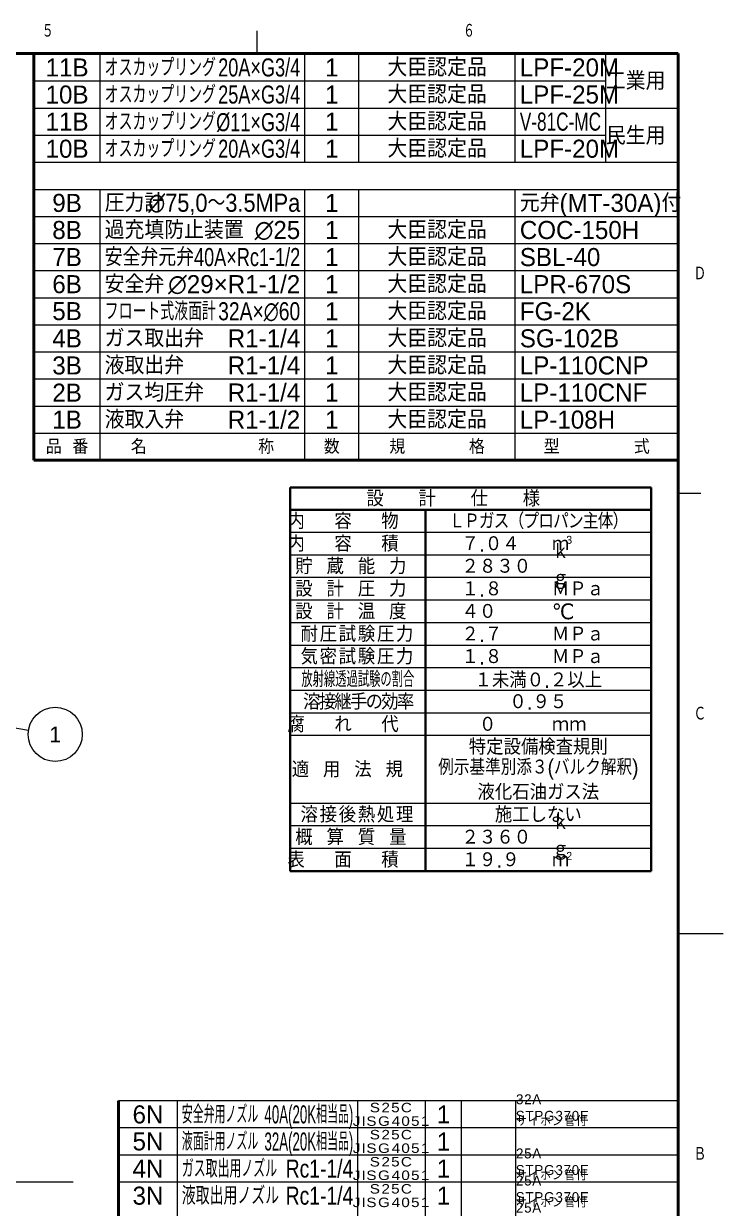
# Model space of a CAD drawing. Header units: millimetres. Extents: x -136 to 8579, y -139 to 6011.
# Drawn here: x 6238 to 8564, y 2024 to 5960 of the extents above; entities that cross this region are included whole.
import ezdxf
from ezdxf.enums import TextEntityAlignment as Align

# ---------------------------------------------------------------- set-up
doc = ezdxf.new("R2010")
doc.units = ezdxf.units.MM
doc.header["$LTSCALE"] = 0.5
for name, color, linetype, lineweight in [('Item', 7, 'Continuous', 9), ('Line', 3, 'Continuous', 30), ('Text', 7, 'Continuous', 30)]:
    doc.layers.add(name, color=color, linetype=linetype, lineweight=lineweight)
doc.styles.get("Standard").update_dxf_attribs({"font": 'exthalf2.shx', "bigfont": 'extfont2.shx'})
doc.dimstyles.new('設計', dxfattribs={"dimtxt": 4, "dimasz": 0.001, "dimexe": 1.25, "dimexo": 0.625, "dimtad": 1, "dimdsep": 46, "dimtxsty": 'Standard', "dimblk": '30a', "dimcen": 0, "dimadec": 0, "dimazin": 0, "dimtfac": 1, "dimtofl": 0, "dimtmove": 0, "dimatfit": 3, "dimldrblk": '30a', "dimfxl": 1, "dimlwd": 9, "dimlwe": 9, "dimarcsym": 0})

# ---------------------------------------------------------------- blocks, each defined once
blk = doc.blocks.new('30a')
at = {"color": 0, "linetype": 'ByBlock', "lineweight": -2}
for q in [(-3500, 0), (-1932, 518), (-1932, -518)]:
    blk.add_line((0, 0), q, dxfattribs=at)

msp = doc.modelspace()

# ---------------------------------------------------------------- linework, layer by layer
at = {"color": 4, "linetype": 'Continuous', "lineweight": 9}
for p, q in [((7013.60818, 5861.35569), (7013.60818, 5936.35569)), ((6492.16876, 5499.59397), (6492.16876, 5859.59397)), ((7172.16876, 5499.59397), (7172.16876, 5859.59397)), ((7352.16876, 5499.59397), (7352.16876, 5859.59397)), ((7872.16876, 5499.59397), (7872.16876, 5861.35569)), ((8172.16876, 5861.35569), (8172.16876, 5499.59397)), ((6272.16876, 5769.59397), (8172.16876, 5769.59397)), ((6272.16876, 5679.59397), (8413.60817, 5679.59397)), ((6272.16876, 5589.59397), (8172.16876, 5589.59397)), ((6272.16876, 5499.59397), (8413.60817, 5499.59397)), ((6272.16876, 5409.59397), (8413.60817, 5409.59397)), ((6492.16876, 4509.59397), (6492.16876, 5409.59397)), ((7172.16876, 4509.59397), (7172.16876, 5409.59397)), ((7352.16876, 4509.59397), (7352.16876, 5409.59397)), ((7872.16876, 4509.59397), (7872.16876, 5409.59397)), ((6272.16876, 5319.59397), (8413.60817, 5319.59397)), ((6272.16876, 5229.59397), (8413.60817, 5229.59397)), ((6272.16876, 5139.59397), (8413.60817, 5139.59397)), ((6272.16876, 5049.59397), (8413.60817, 5049.59397)), ((6272.16876, 4959.59397), (8413.60817, 4959.59397)), ((6272.16876, 4869.59397), (8413.60817, 4869.59397)), ((6272.16876, 4779.59397), (8413.60817, 4779.59397)), ((6272.16876, 4689.59397), (8413.60817, 4689.59397)), ((6272.16876, 4599.59397), (8413.60817, 4599.59397)), ((8488.60817, 4398.85569), (8413.60817, 4398.85569)), ((8563.60817, 2936.35569), (8413.60817, 2936.35569)), ((6748.60817, 2381.35569), (6748.60817, 761.35569)), ((7348.60817, 761.35569), (7348.60817, 2381.35569)), ((7573.60817, 761.35569), (7573.60817, 2381.35569)), ((7693.60817, 761.35569), (7693.60817, 2381.35569)), ((7873.60817, 761.35569), (7873.60817, 2381.35569))]:
    msp.add_line(p, q, dxfattribs=at)
at = {"color": 4, "linetype": 'Continuous', "lineweight": 40}
for p, q in [((8413.60817, 5861.35569), (13.60817, 5861.35569)), ((6272.16876, 4509.59397), (6272.16876, 5859.59397)), ((8413.60817, 11.35569), (8413.60817, 5861.35569)), ((6272.16876, 4509.59397), (8413.60817, 4509.59397)), ((6553.60817, 2381.35569), (6553.60817, 761.35569))]:
    msp.add_line(p, q, dxfattribs=at)
at = {"color": 7, "linetype": 'Continuous', "lineweight": 30}
for p, q in [((8323.60817, 4419.59397), (7123.60817, 4419.59397)), ((7123.60817, 3144.59397), (7123.60817, 4419.59397)), ((8323.60817, 3144.59397), (8323.60817, 4419.59397)), ((8323.60817, 4344.59397), (7123.60817, 4344.59397)), ((7573.60817, 3144.59397), (7573.60817, 4344.59397)), ((8323.60817, 3144.59397), (7123.60817, 3144.59397))]:
    msp.add_line(p, q, dxfattribs=at)
at = {"color": 7, "linetype": 'Continuous', "lineweight": 9}
for p, q in [((8323.60817, 4269.59397), (7123.60817, 4269.59397)), ((8323.60817, 4194.59397), (7123.60817, 4194.59397)), ((8323.60817, 4119.59397), (7123.60817, 4119.59397)), ((8323.60817, 4044.59397), (7123.60817, 4044.59397)), ((8323.60817, 3969.59397), (7123.60817, 3969.59397)), ((8323.60817, 3894.59397), (7123.60817, 3894.59397)), ((8323.60817, 3819.59397), (7123.60817, 3819.59397)), ((8323.60817, 3744.59397), (7123.60817, 3744.59397)), ((8323.60817, 3669.59397), (7123.60817, 3669.59397)), ((8323.60817, 3594.59397), (7123.60817, 3594.59397)), ((8323.60817, 3369.59397), (7123.60817, 3369.59397)), ((8323.60817, 3294.59397), (7123.60817, 3294.59397)), ((8323.60817, 3219.59397), (7123.60817, 3219.59397))]:
    msp.add_line(p, q, dxfattribs=at)
at = {"layer": 'Item', "color": 7, "lineweight": 9}
msp.add_circle((6342.704, 3598.72953), 90, dxfattribs=at)
at = {"layer": 'Line', "color": 4, "lineweight": 9}
for p, q in [((8413.60817, 2381.35569), (6553.60817, 2381.35569)), ((8413.60817, 2291.35569), (6553.60817, 2291.35569)), ((8413.60817, 2201.35569), (6553.60817, 2201.35569)), ((8413.60817, 2111.35569), (6553.60817, 2111.35569))]:
    msp.add_line(p, q, dxfattribs=at)
at = {"layer": 'Line', "color": 7, "lineweight": 9}
msp.add_line((227.30787, 2112.50741), (6401.90409, 2112.50741), dxfattribs=at)

# ---------------------------------------------------------------- texts
at = {"color": 4, "lineweight": 30}
for s, width, p, p2 in [('５', 1.118427, (6298.23953, 5912.35569), (6337.60817, 5912.35569)), ('６', 1.107611, (7698.62025, 5912.35569), (7737.60817, 5912.35569)), ('Ｄ', 1.097636, (8464.60817, 5106.10569), (8506.75739, 5106.10569)), ('Ｃ', 1.093803, (8464.60817, 3643.60569), (8506.6102, 3643.60569)), ('Ｂ', 1.105352, (8464.60817, 2181.10569), (8507.05367, 2181.10569))]:
    msp.add_text(s, height=48, dxfattribs=dict(at, width=width)).set_placement(p, p2, align=Align.FIT)
at = {"layer": 'Line', "color": 2}
for s, width, p in [('オスカップリング', 0.7, (6507.16876, 5784.59397)), ('オスカップリング', 0.7, (6507.16876, 5694.59397)), ('オスカップリング', 0.7, (6507.16876, 5604.59397)), ('オスカップリング', 0.7, (6507.16876, 5514.59397)), ('安全弁元弁', 0.9, (6507.16876, 5154.59397)), ('フロート式液面計', 0.7, (6507.16876, 4974.59397)), ('安全弁用ノズル', 0.55, (6763.60817, 2306.35569)), ('液面計用ノズル', 0.55, (6763.60817, 2216.35569)), ('ガス取出用ノズル', 0.6, (6763.60817, 2126.35569)), ('液取出用ノズル', 0.7, (6763.60817, 2036.35569))]:
    msp.add_text(s, height=60, dxfattribs=dict(at, width=width)).set_placement(p)
for s, width, p in [('20A×G3/4', 0.75, (7157.16876, 5784.59397)), ('25A×G3/4', 0.75, (7157.16876, 5694.59397)), ('%%C11×G3/4', 0.75, (7157.16876, 5602.83225)), ('20A×G3/4', 0.75, (7157.16876, 5514.59397)), ('∅75,0～3.5MPa', 0.9, (7157.16876, 5335.06641)), ('40A×Rc1-1/2', 0.75, (7157.16876, 5154.59397)), ('32A×∅60', 0.8, (7157.16876, 4974.59397)), ('40A(20K相当品)', 0.55, (7333.60817, 2306.35569)), ('32A(20K相当品)', 0.55, (7333.60817, 2216.35569)), ('Rc1-1/4', 0.8, (7333.60817, 2126.35569)), ('Rc1-1/4', 0.8, (7333.60817, 2036.35569))]:
    msp.add_text(s, height=60, dxfattribs=dict(at, width=width)).set_placement(p, align=Align.RIGHT)
for s, p in [('LPF-20M', (7887.16876, 5784.59397)), ('LPF-25M', (7887.16876, 5694.59397)), ('LPF-20M', (7887.16876, 5514.59397)), ('圧力計', (6507.16876, 5334.59397)), ('元弁(MT-30A)付', (7887.16876, 5334.59397)), ('過充填防止装置', (6507.16876, 5244.59397)), ('COC-150H', (7887.16876, 5244.59397)), ('SBL-40', (7887.16876, 5154.59397)), ('安全弁', (6507.16876, 5064.59397)), ('LPR-670S', (7887.16876, 5064.59397)), ('FG-2K', (7887.16876, 4974.59397)), ('ガス取出弁', (6507.16876, 4884.59397)), ('SG-102B', (7887.16876, 4884.59397)), ('液取出弁', (6507.16876, 4794.59397)), ('LP-110CNP', (7887.16876, 4794.59397)), ('ガス均圧弁', (6507.16876, 4704.59397)), ('LP-110CNF', (7887.16876, 4704.59397)), ('液取入弁', (6507.16876, 4614.59397)), ('LP-108H', (7887.16876, 4614.59397))]:
    msp.add_text(s, height=60, dxfattribs=at).set_placement(p)
at = {"layer": 'Line', "color": 2, "width": 0.964286}
msp.add_text('V-81C-MC', height=60, dxfattribs=at).set_placement((7887.16876, 5604.59397), (8157.16876, 5604.59397), align=Align.FIT)
at = {"layer": 'Line', "color": 2}
for s, p in [('∅25', (7157.16876, 5244.59397)), ('∅29×R1-1/2', (7157.16876, 5064.59397)), ('R1-1/4', (7157.16876, 4884.59397)), ('R1-1/4', (7157.16876, 4794.59397)), ('R1-1/4', (7157.16876, 4704.59397)), ('R1-1/2', (7157.16876, 4614.59397))]:
    msp.add_text(s, height=60, dxfattribs=at).set_placement(p, align=Align.RIGHT)
at = {"layer": 'Line', "color": 2, "lineweight": 30, "char_height": 60}
for s, insert, width, attachment_point in [('大臣認定品', (7612.16876, 5814.59397), 520, 5), ('\\pi1,t0;工業用', (8172.16876, 5769.59397), 241.439415, 4), ('大臣認定品', (7612.16876, 5724.59397), 520, 5), ('大臣認定品', (7612.16876, 5634.59397), 520, 5), ('\\pi1,t0;民生用', (8172.16876, 5587.83225), 241.439415, 4), ('大臣認定品', (7612.16876, 5544.59397), 520, 5), ('大臣認定品', (7612.16876, 5274.59397), 520, 5), ('大臣認定品', (7612.16876, 5184.59397), 520, 5), ('大臣認定品', (7612.16876, 5094.59397), 520, 5), ('大臣認定品', (7612.16876, 5004.59397), 520, 5), ('大臣認定品', (7612.16876, 4914.59397), 520, 5), ('大臣認定品', (7612.16876, 4824.59397), 520, 5), ('大臣認定品', (7612.16876, 4734.59397), 520, 5), ('大臣認定品', (7612.16876, 4644.59397), 520, 5)]:
    msp.add_mtext(s, dxfattribs=dict(at, insert=insert, width=width, attachment_point=attachment_point))
at = {"layer": 'Text'}
for s, height, p in [('11B', 60, (6382.16876, 5814.59397)), ('1', 60, (7262.16876, 5814.59397)), ('10B', 60, (6382.16876, 5724.59397)), ('1', 60, (7262.16876, 5724.59397)), ('11B', 60, (6382.16876, 5634.59397)), ('1', 60, (7262.16876, 5634.59397)), ('10B', 60, (6382.16876, 5544.59397)), ('1', 60, (7262.16876, 5544.59397)), ('9B', 60, (6382.16876, 5364.59397)), ('1', 60, (7262.16876, 5364.59397)), ('8B', 60, (6382.16876, 5274.59397)), ('1', 60, (7262.16876, 5274.59397)), ('7B', 60, (6382.16876, 5184.59397)), ('1', 60, (7262.16876, 5184.59397)), ('6B', 60, (6382.16876, 5094.59397)), ('1', 60, (7262.16876, 5094.59397)), ('5B', 60, (6382.16876, 5004.59397)), ('1', 60, (7262.16876, 5004.59397)), ('4B', 60, (6382.16876, 4914.59397)), ('1', 60, (7262.16876, 4914.59397)), ('3B', 60, (6382.16876, 4824.59397)), ('1', 60, (7262.16876, 4824.59397)), ('2B', 60, (6382.16876, 4734.59397)), ('1', 60, (7262.16876, 4734.59397)), ('1B', 60, (6382.16876, 4644.59397)), ('1', 60, (7262.16876, 4644.59397)), ('１未満０.２以上', 52.5, (7948.60817, 3782.09397)), ('6N', 60, (6651.10817, 2336.35569)), ('1', 60, (7633.60817, 2336.35569)), ('5N', 60, (6651.10817, 2246.35569)), ('1', 60, (7633.60817, 2246.35569)), ('4N', 60, (6651.10817, 2156.35569)), ('1', 60, (7633.60817, 2156.35569)), ('3N', 60, (6651.10817, 2066.35569)), ('1', 60, (7633.60817, 2066.35569))]:
    msp.add_text(s, height=height, dxfattribs=at).set_placement(p, align=Align.MIDDLE)
for s, height, p in [('3', 26.25, (8041.60817, 4232.09397)), ('ｍ', 52.5, (7993.60817, 4205.84397)), ('ｍ', 52.5, (7993.60817, 3155.84397)), ('2', 26.25, (8041.60817, 3182.09397))]:
    msp.add_text(s, height=height, dxfattribs=at).set_placement(p)
msp.add_text('1', height=52.5, rotation=360, dxfattribs=at).set_placement((6342.704, 3598.72953), align=Align.MIDDLE)
at = {"layer": 'Text', "color": 4, "char_height": 48, "attachment_point": 5}
for s, insert, width in [('品  番', (6382.16876, 4554.59397), 220), ('名\u3000\u3000\u3000\u3000   \u3000\u3000称', (6832.16876, 4554.59397), 680), ('数', (7262.16876, 4554.59397), 180), ('規\u3000\u3000 \u3000  格', (7612.16876, 4554.59397), 520), ('型\u3000  \u3000\u3000\u3000式', (8142.88846, 4554.59397), 541.439415)]:
    msp.add_mtext(s, dxfattribs=dict(at, insert=insert, width=width))
at = {"layer": 'Text', "char_height": 52.5}
for s, insert, width, attachment_point in [('{\\T3;設計仕様}', (7723.60817, 4382.09397), 1200, 5), ('{\\T2.7;内容物}', (7348.60817, 4307.09397), 450, 5), ('{\\W0.9;\\T0.95;ＬＰガス（プロパン主体）}', (7948.60817, 4307.09397), 750, 5), ('{\\T2.7;内容積}', (7348.60817, 4232.09397), 450, 5), ('７.０４', (7693.60817, 4232.09397), 300, 4), ('ｋｇ', (7993.60817, 4157.09397), 103.0727936, 4), ('{\\T1.8;貯蔵能力}', (7348.60817, 4157.09397), 450, 5), ('２８３０', (7693.60817, 4157.09397), 300, 4), ('{\\T1.8;設計圧力}', (7348.60817, 4082.09397), 450, 5), ('１.８', (7693.60817, 4082.09397), 300, 4), ('ＭＰａ', (7993.60817, 4082.09397), 201.4340376, 4), ('{\\T1.8;設計温度}', (7348.60817, 4007.09397), 450, 5), ('４０', (7693.60817, 4007.09397), 300, 4), ('℃', (7993.60817, 4007.09397), 201.4340376, 4), ('{\\T1.1;耐圧試験圧力}', (7348.60817, 3932.09397), 450, 5), ('２.７', (7693.60817, 3932.09397), 300, 4), ('ＭＰａ', (7993.60817, 3932.09397), 201.4340376, 4), ('{\\T1.1;気密試験圧力}', (7348.60817, 3857.09397), 450, 5), ('１.８', (7693.60817, 3857.09397), 300, 4), ('ＭＰａ', (7993.60817, 3857.09397), 201.4340376, 4), ('{\\W0.65;放射線透過試験の割合}', (7348.60817, 3782.09397), 450, 5), ('{\\T0.9;溶接継手の効率}', (7348.60817, 3707.09397), 450, 5), ('０.９５', (7948.60817, 3707.09397), 750, 5), ('{\\T2.7;腐れ代}', (7348.60817, 3632.09397), 450, 5), ('\u3000０', (7693.60817, 3632.09397), 300, 4), ('ｍｍ', (7993.60817, 3632.09397), 134.4361787, 4), ('特定設備検査規則', (7948.60817, 3557.09397), 750, 5), ('{\\T1.8;適用法規}', (7336.82616, 3482.09397), 450, 5), ('{\\W0.9;例示基準別添３(バルク解釈)}', (7948.60817, 3482.09397), 750, 5), ('液化石油ガス法', (7948.60817, 3407.09397), 750, 5), ('{\\T1.1;溶接後熱処理}', (7348.60817, 3332.09397), 450, 5), ('施工しない', (7948.60817, 3332.09397), 750, 5), ('ｋｇ', (7993.60817, 3257.09397), 103.0727936, 4), ('{\\T1.8;概算質量}', (7348.60817, 3257.09397), 450, 5), ('２３６０', (7693.60817, 3257.09397), 300, 4), ('{\\T2.7;表面積}', (7348.60817, 3182.09397), 450, 5), ('１９.９', (7693.60817, 3182.09397), 300, 4)]:
    msp.add_mtext(s, dxfattribs=dict(at, insert=insert, width=width, attachment_point=attachment_point))
at = {"layer": 'Text', "color": 2}
for s, insert, char_height, width, attachment_point in [('\\pi1.048;{\\T1.1;32A STPG370E}', (7873.60817, 2358.85569), 33, 301.2411263, 4), ('{\\W1.2;\\T1.15;S25C}', (7461.10817, 2358.85569), 31.5, 225, 5), ('{\\W1.2;\\T1.15;JISG4051}', (7461.10817, 2313.85569), 31.5, 225, 5), ('\\pi1.048;{\\T1.1;サイホン管付}', (7873.60817, 2313.85569), 33, 319.8212521, 4), ('{\\W1.2;\\T1.15;S25C}', (7461.10817, 2268.85569), 31.5, 225, 5), ('{\\W1.2;\\T1.15;JISG4051}', (7461.10817, 2223.85569), 31.5, 225, 5), ('\\pi1.048;{\\T1.1;25A STPG370E}', (7873.60817, 2178.85569), 33, 301.2411263, 4), ('{\\W1.2;\\T1.15;S25C}', (7461.10817, 2178.85569), 31.5, 225, 5), ('{\\W1.2;\\T1.15;JISG4051}', (7461.10817, 2133.85569), 31.5, 225, 5), ('\\pi1.048;{\\T1.1;25A STPG370E}', (7873.60817, 2088.85569), 33, 301.2411263, 4), ('\\pi1.048;{\\T1.1;サイホン管付}', (7873.60817, 2133.85569), 33, 319.8212521, 4), ('{\\W1.2;\\T1.15;S25C}', (7461.10817, 2088.85569), 31.5, 225, 5), ('{\\W1.2;\\T1.15;JISG4051}', (7461.10817, 2043.85569), 31.5, 225, 5), ('\\pi1.048;{\\T1.1;サイホン管付}', (7873.60817, 2043.85569), 33, 319.8212521, 4), ('\\pi1.048;{\\T1.1;25A STPG370E}', (7873.60817, 1998.85569), 33, 301.2411263, 4)]:
    msp.add_mtext(s, dxfattribs=dict(at, insert=insert, char_height=char_height, width=width, attachment_point=attachment_point))

# ---------------------------------------------------------------- leaders
at = {"layer": 'Item', "color": 7}
msp.add_leader([(5725.11871, 3700.17387), (6253.89413, 3613.31741)], dimstyle='設計', override={"dimscale": 1.053864, "dimgap": 0.625, "dimtad": 1, "dimclrd": 7}, dxfattribs=at)

doc.saveas('drawing.dxf')
